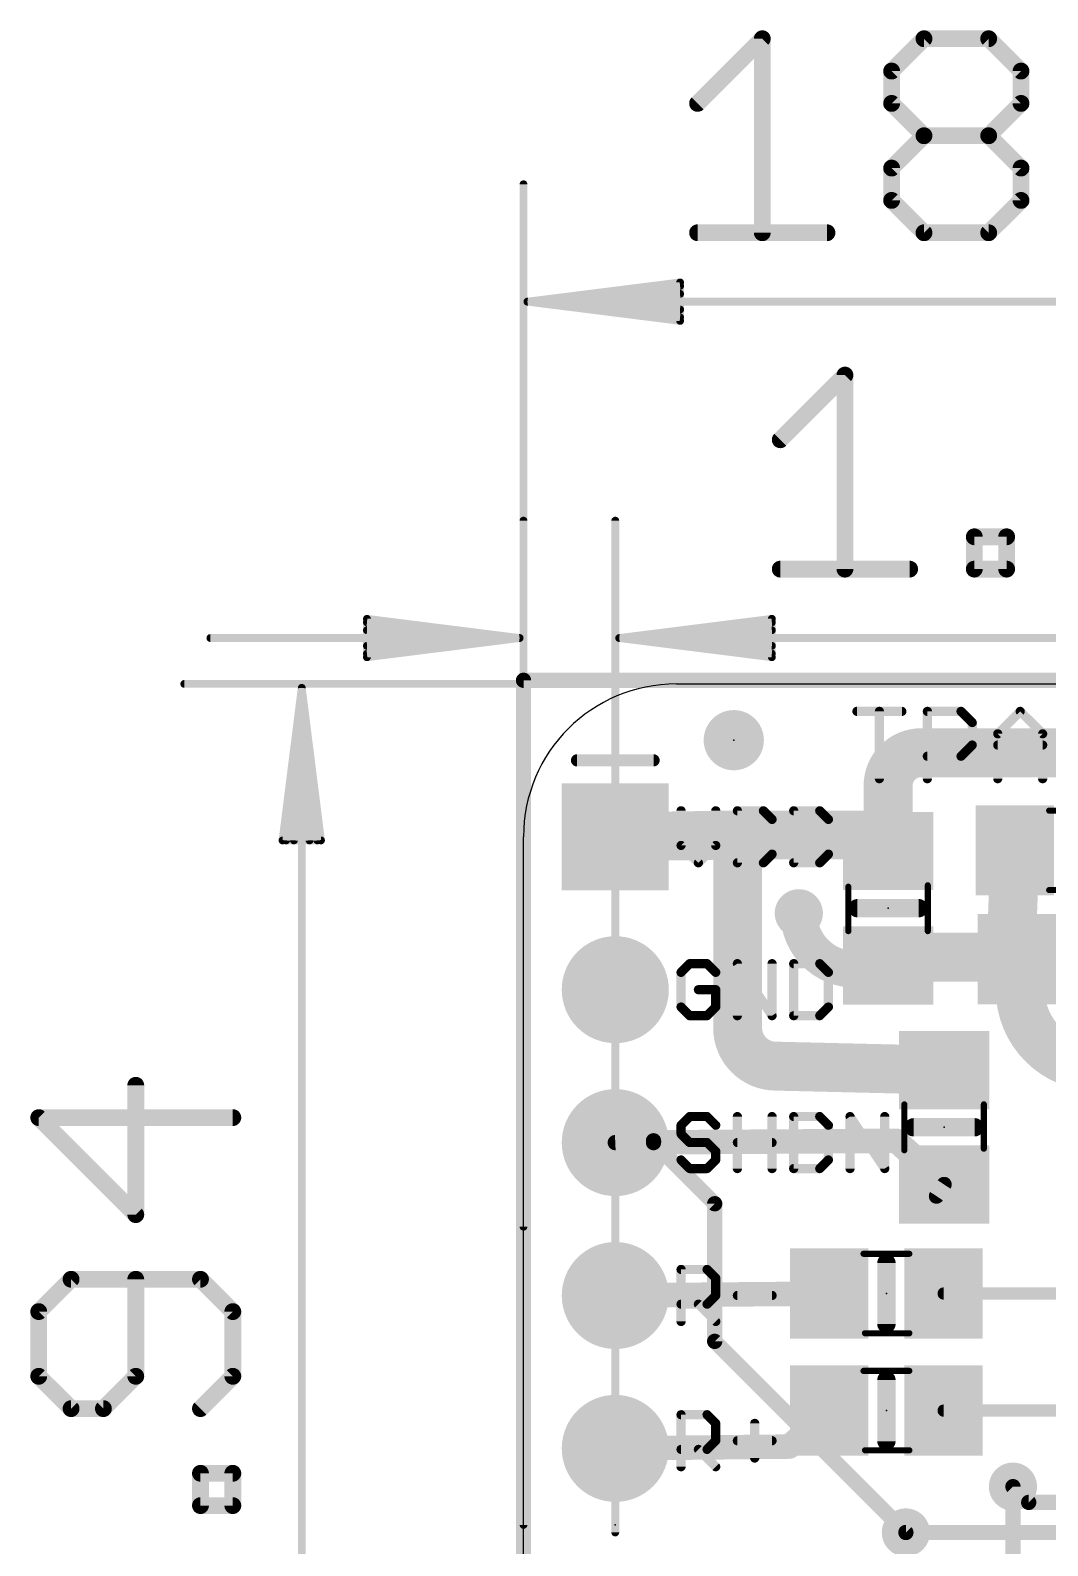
# Model space of a CAD drawing. Extents: x -8.2 to 37.1, y -7.3 to 38.8.
# Drawn here: x -8.19 to 8.71, y 13.62 to 38.8 of the extents above; entities that cross this region are included whole.
import ezdxf

# ---------------------------------------------------------------- set-up
doc = ezdxf.new("R2010")
doc.units = 0
for name, color, linetype in [('1', 12, 'CONTINUOUS'), ('16', 132, 'CONTINUOUS'), ('17', 110, 'CONTINUOUS'), ('18', 110, 'CONTINUOUS'), ('20', 53, 'CONTINUOUS'), ('21', 40, 'CONTINUOUS'), ('23', 53, 'CONTINUOUS'), ('51', 253, 'CONTINUOUS')]:
    doc.layers.add(name, color=color, linetype=linetype)

# ---------------------------------------------------------------- blocks, each defined once
blk = doc.blocks.new('RECT')
blk.add_solid([(-0.5, -0.5), (0.5, -0.5), (-0.5, 0.5), (0.5, 0.5)])
blk = doc.blocks.new('PIE')
at = {"const_width": 0.5}
blk.add_lwpolyline([(0, -0.25, 1), (0, 0.25, 1), (0, -0.25)], format="xyb", dxfattribs=at)
blk = doc.blocks.new('SQUAREP')
blk.add_solid([(-0.5, -0.5), (0.5, -0.5), (-0.5, 0.5), (0.5, 0.5)])
blk = doc.blocks.new('ROUNDP')
at = {"const_width": 0.5}
blk.add_lwpolyline([(0, -0.25, 1), (0, 0.25, 1), (0, -0.25)], format="xyb", dxfattribs=at)
blk = doc.blocks.new('ROUNDV')
at = {"const_width": 0.5}
blk.add_lwpolyline([(0, -0.25, 1), (0, 0.25, 1), (0, -0.25)], format="xyb", dxfattribs=at)

msp = doc.modelspace()

# ---------------------------------------------------------------- linework, layer by layer
at = {"layer": '1'}
for points, const_width in [([(6.604, 26.797, 0.4142), (6.054, 26.247)], 0.8128), ([(6.604, 27.0002, 1), (6.604, 26.5938)], 0.4064), ([(6.604, 26.5938, 1), (6.604, 27.0002)], 0.4064), ([(6.2572, 26.247, 1), (5.8508, 26.247)], 0.4064), ([(5.8508, 26.247, 1), (6.2572, 26.247)], 0.4064), ([(1.521, 25.6032, 1), (1.527, 25.1968)], 0.4064), ([(3.7592, 25.43, 1), (3.3528, 25.43)], 0.4064), ([(3.556, 25.6332, 1), (3.556, 25.2268)], 0.4064), ([(3.559, 25.2268, 1), (3.553, 25.6332)], 0.4064), ([(6.054, 25.164, 0.4142), (5.854, 25.43)], 0.8128), ([(5.8825, 25.6312, 1), (5.8255, 25.2288)], 0.4064), ([(5.854, 25.2268, 1), (5.854, 25.6332)], 0.4064), ([(8.3641, 25.1674, 1), (7.9579, 25.1826)], 0.4064), ([(5.8528, 25.1925, 1), (6.2552, 25.1355)], 0.4064), ([(5.8508, 25.164, 1), (6.2572, 25.164)], 0.4064), ([(4.572, 24.13, 0.4142), (5.504, 23.198)], 0.6096), ([(4.7244, 24.13, 1), (4.4196, 24.13)], 0.3048), ([(6.257, 23.401, 0.4142), (6.054, 23.264)], 0.8128), ([(6.257, 23.6042, 1), (6.257, 23.1978)], 0.4064), ([(6.2183, 23.2015, 1), (6.2957, 23.6005)], 0.4064), ([(8.095, 23.401, 0.4142), (8.194, 23.368)], 0.8128), ([(8.2767, 23.4919, 1), (7.9133, 23.3101)], 0.4064), ([(8.255, 23.241, 0.4142), (8.194, 23.368)], 0.8128), ([(8.2613, 23.5597, 1), (8.1267, 23.1763)], 0.4064), ([(8.095, 23.1978, 1), (8.095, 23.6042)], 0.4064), ([(8.2849, 23.1863, 1), (8.1031, 23.5497)], 0.4064), ([(5.4858, 23.3493, 1), (5.5222, 23.0467)], 0.3048), ([(5.504, 23.0456, 1), (5.504, 23.3504)], 0.3048), ([(5.8545, 23.3027, 1), (6.2535, 23.2253)], 0.4064), ([(6.0722, 23.1127, 1), (6.0358, 23.4153)], 0.3048), ([(7.8919, 23.4086, 1), (8.2981, 23.3934)], 0.4064), ([(8.4582, 23.241, 1), (8.0518, 23.241)], 0.4064), ([(8.0633, 23.3083, 1), (8.4467, 23.1737)], 0.4064), ([(8.255, 22.987, 0.4142), (9.401, 21.587)], 0.8128), ([(8.0518, 22.987, 1), (8.4582, 22.987)], 0.4064), ([(8.4572, 22.9668, 1), (8.0528, 23.0072)], 0.4064), ([(3.556, 22.225, 0.4142), (4.191, 21.59)], 0.8128), ([(3.7592, 22.225, 1), (3.3528, 22.225)], 0.4064), ([(3.3528, 22.225, 1), (3.7592, 22.225)], 0.4064), ([(4.1958, 21.7931, 1), (4.1862, 21.3869)], 0.4064), ([(4.191, 21.3868, 1), (4.191, 21.7932)], 0.4064), ([(6.9802, 21.3209, 1), (6.9898, 21.7271)], 0.4064), ([(1.5233, 20.4216, 1), (1.5247, 20.2184)], 0.2032), ([(6.2617, 20.4249, 1), (6.1243, 20.2751)], 0.2032), ([(6.1937, 20.2484, 1), (6.1923, 20.4516)], 0.2032), ([(6.9163, 19.5491, 1), (7.0537, 19.6989)], 0.2032), ([(7.038, 19.5891, 1), (6.932, 19.6589)], 0.127), ([(6.805, 19.4659, 1), (6.911, 19.3961)], 0.127), ([(1.5231, 17.8816, 1), (1.5249, 17.6784)], 0.2032), ([(4.8824, 17.9116, 1), (4.8856, 17.7084)], 0.2032), ([(4.8849, 17.7084, 1), (4.8831, 17.9116)], 0.2032), ([(5.0786, 17.7114, 1), (5.0754, 17.9146)], 0.2032), ([(6.977, 17.8638, 1), (6.977, 17.7622)], 0.1016), ([(5.145, 15.7925, 1), (5.009, 15.9435)], 0.2032), ([(6.977, 15.9188, 1), (6.977, 15.8172)], 0.1016), ([(1.5229, 15.3416, 1), (1.5251, 15.1384)], 0.2032), ([(4.345, 15.3455, 1), (4.481, 15.1945)], 0.2032), ([(4.4141, 15.1684, 1), (4.4119, 15.3716)], 0.2032), ([(8.1729, 14.6499, 1), (8.0831, 14.5601)], 0.127), ([(8.39, 14.4065, 1), (8.39, 14.2795)], 0.127), ([(8.3451, 14.2981, 1), (8.4349, 14.3879)], 0.127), ([(6.35, 13.9065, 1), (6.35, 13.7795)], 0.127)]:
    msp.add_lwpolyline(points, format="xyb", dxfattribs=dict(at, const_width=const_width))
for points, const_width in [([(6.604, 26.797), (11.938, 26.797)], 0.8128), ([(6.054, 25.164), (6.054, 26.247)], 0.8128), ([(1.524, 25.4), (3.556, 25.43)], 0.8128), ([(3.556, 25.43), (3.556, 22.225)], 0.8128), ([(3.556, 25.43), (5.854, 25.43)], 0.8128), ([(8.161, 25.175), (8.095, 23.401)], 0.8128), ([(8.095, 23.401), (6.257, 23.401)], 0.8128), ([(6.054, 23.264), (5.504, 23.198)], 0.6096), ([(8.255, 22.987), (8.255, 23.241)], 0.8128), ([(4.191, 21.59), (6.985, 21.524)], 0.8128), ([(1.524, 20.32), (6.193, 20.35)], 0.4064), ([(6.193, 20.35), (6.985, 19.624)], 0.4064), ([(6.858, 19.431), (6.985, 19.624)], 0.254), ([(1.524, 17.78), (4.884, 17.81)], 0.4064), ([(4.884, 17.81), (5.077, 17.813)], 0.4064), ([(6.977, 17.813), (9.238, 17.813)], 0.2032), ([(4.413, 15.27), (5.077, 15.868)], 0.4064), ([(6.977, 15.868), (10.243, 15.868)], 0.2032), ([(1.524, 15.24), (4.413, 15.27)], 0.4064), ([(8.39, 14.343), (8.128, 14.605)], 0.254), ([(9.338, 14.343), (8.39, 14.343)], 0.254), ([(6.35, 13.843), (9.338, 13.843)], 0.254)]:
    msp.add_lwpolyline(points, dxfattribs=dict(at, const_width=const_width))
at = {"layer": '16', "const_width": 0.254}
for points in [[(0, 28), (22, 28)], [(0, 0), (0, 28)], [(2.159, 20.35), (1.524, 20.32)], [(2.159, 20.32), (2.159, 20.35)], [(3.175, 19.304), (2.159, 20.32)], [(3.175, 17.018), (3.175, 19.304)], [(6.35, 13.843), (3.175, 17.018)], [(8.128, 14.605), (8.128, 13.335)]]:
    msp.add_lwpolyline(points, dxfattribs=at)
at = {"layer": '16', "const_width": 0.127}
for points in [[(0, 28.0635, 1), (0, 27.9365)], [(0.0635, 28, 1), (-0.0635, 28)], [(1.521, 20.3834, 1), (1.527, 20.2566)], [(2.2225, 20.35, 1), (2.0955, 20.35)], [(2.2039, 20.3649, 1), (2.1141, 20.2751)], [(2.162, 20.2866, 1), (2.156, 20.4134)], [(2.0955, 20.32, 1), (2.2225, 20.32)], [(3.2385, 19.304, 1), (3.1115, 19.304)], [(3.1301, 19.2591, 1), (3.2199, 19.3489)], [(3.2199, 17.0629, 1), (3.1301, 16.9731)], [(3.1115, 17.018, 1), (3.2385, 17.018)], [(8.1915, 14.605, 1), (8.0645, 14.605)], [(6.3051, 13.7981, 1), (6.3949, 13.8879)]]:
    msp.add_lwpolyline(points, format="xyb", dxfattribs=at)
at = {"layer": '20'}
for p, q in [((2.54, 27.94), (19.05, 27.94)), ((0, 2.54), (0, 25.4))]:
    msp.add_line(p, q, dxfattribs=at)
msp.add_arc((2.54, 25.4), 2.54, 90, 180, dxfattribs=at)
at = {"layer": '21'}
for points, const_width in [([(5.5372, 27.4838), (6.2829, 27.4838)], 0.1524), ([(5.9101, 26.3652), (5.9101, 27.4838)], 0.1524), ([(6.7066, 26.3652), (6.7066, 27.4838)], 0.1524), ([(6.7066, 27.4838), (7.2659, 27.4838)], 0.1524), ([(7.2659, 27.4838), (7.4523, 27.2973)], 0.1524), ([(7.876, 27.1109), (8.2488, 27.4838)], 0.1524), ([(8.2488, 27.4838), (8.6217, 27.1109)], 0.1524), ([(7.4523, 27.2973), (7.4523, 26.9245)], 0.1524), ([(7.4523, 26.9245), (7.2659, 26.7381)], 0.1524), ([(7.876, 26.3652), (7.876, 27.1109)], 0.1524), ([(7.876, 26.9245), (8.6217, 26.9245)], 0.1524), ([(8.6217, 27.1109), (8.6217, 26.3652)], 0.1524), ([(7.2659, 26.7381), (6.7066, 26.7381)], 0.1524), ([(2.6162, 25.8325), (2.6162, 25.2563)], 0.1524), ([(3.1924, 25.2563), (3.1924, 25.8325)], 0.1524), ([(3.5517, 25.8325), (3.5517, 24.9682)], 0.1524), ([(3.9839, 25.8325), (3.5517, 25.8325)], 0.1524), ([(4.1279, 25.6885), (3.9839, 25.8325)], 0.1524), ([(4.1279, 25.1123), (4.1279, 25.6885)], 0.1524), ([(4.4872, 25.8325), (4.4872, 24.9682)], 0.1524), ([(4.9194, 25.8325), (4.4872, 25.8325)], 0.1524), ([(5.0635, 25.6885), (4.9194, 25.8325)], 0.1524), ([(5.0635, 25.1123), (5.0635, 25.6885)], 0.1524), ([(2.6162, 25.2563), (2.9043, 24.9682)], 0.1524), ([(2.9043, 24.9682), (3.1924, 25.2563)], 0.1524), ([(3.9839, 24.9682), (4.1279, 25.1123)], 0.1524), ([(4.9194, 24.9682), (5.0635, 25.1123)], 0.1524), ([(3.5517, 24.9682), (3.9839, 24.9682)], 0.1524), ([(4.4872, 24.9682), (4.9194, 24.9682)], 0.1524), ([(6.562, 24.214), (5.546, 24.214)], 0.3048), ([(2.7603, 23.2925), (2.6162, 23.1485)], 0.1524), ([(2.6162, 23.1485), (2.6162, 22.5723)], 0.1524), ([(3.0484, 23.2925), (2.7603, 23.2925)], 0.1524), ([(3.1924, 23.1485), (3.0484, 23.2925)], 0.1524), ([(3.5517, 22.4282), (3.5517, 23.2925)], 0.1524), ([(3.5517, 23.2925), (4.1279, 22.4282)], 0.1524), ([(4.1279, 22.4282), (4.1279, 23.2925)], 0.1524), ([(4.4872, 23.2925), (4.4872, 22.4282)], 0.1524), ([(4.9194, 23.2925), (4.4872, 23.2925)], 0.1524), ([(5.0635, 23.1485), (4.9194, 23.2925)], 0.1524), ([(5.0635, 22.5723), (5.0635, 23.1485)], 0.1524), ([(3.1924, 22.8604), (2.9043, 22.8604)], 0.1524), ([(3.1924, 22.5723), (3.1924, 22.8604)], 0.1524), ([(2.6162, 22.5723), (2.7603, 22.4282)], 0.1524), ([(2.7603, 22.4282), (3.0484, 22.4282)], 0.1524), ([(3.0484, 22.4282), (3.1924, 22.5723)], 0.1524), ([(4.4872, 22.4282), (4.9194, 22.4282)], 0.1524), ([(4.9194, 22.4282), (5.0635, 22.5723)], 0.1524), ([(2.7603, 20.7525), (2.6162, 20.6085)], 0.1524), ([(2.6162, 20.6085), (2.6162, 20.4644)], 0.1524), ([(3.0484, 20.7525), (2.7603, 20.7525)], 0.1524), ([(3.1924, 20.6085), (3.0484, 20.7525)], 0.1524), ([(3.5517, 19.8882), (3.5517, 20.7525)], 0.1524), ([(4.1279, 20.7525), (4.1279, 19.8882)], 0.1524), ([(4.4872, 20.7525), (4.4872, 19.8882)], 0.1524), ([(4.9194, 20.7525), (4.4872, 20.7525)], 0.1524), ([(5.0635, 20.6085), (4.9194, 20.7525)], 0.1524), ([(5.0635, 20.0323), (5.0635, 20.6085)], 0.1524), ([(5.4228, 19.8882), (5.4228, 20.7525)], 0.1524), ([(5.4228, 20.7525), (5.999, 19.8882)], 0.1524), ([(5.999, 19.8882), (5.999, 20.7525)], 0.1524), ([(6.477, 20.574), (7.493, 20.574)], 0.3048), ([(2.6162, 20.4644), (2.7603, 20.3204)], 0.1524), ([(2.7603, 20.3204), (3.0484, 20.3204)], 0.1524), ([(3.0484, 20.3204), (3.1924, 20.1763)], 0.1524), ([(3.5517, 20.3204), (4.1279, 20.3204)], 0.1524), ([(3.1924, 20.1763), (3.1924, 20.0323)], 0.1524), ([(2.7603, 19.8882), (2.6162, 20.0323)], 0.1524), ([(3.0484, 19.8882), (2.7603, 19.8882)], 0.1524), ([(3.1924, 20.0323), (3.0484, 19.8882)], 0.1524), ([(4.4872, 19.8882), (4.9194, 19.8882)], 0.1524), ([(4.9194, 19.8882), (5.0635, 20.0323)], 0.1524), ([(6.027, 18.321), (6.027, 17.305)], 0.3048), ([(2.6162, 17.3482), (2.6162, 18.2125)], 0.1524), ([(2.6162, 18.2125), (3.0484, 18.2125)], 0.1524), ([(3.0484, 18.2125), (3.1924, 18.0685)], 0.1524), ([(3.1924, 18.0685), (3.1924, 17.7804)], 0.1524), ([(3.0484, 17.6363), (2.6162, 17.6363)], 0.1524), ([(2.9043, 17.6363), (3.1924, 17.3482)], 0.1524), ([(3.1924, 17.7804), (3.0484, 17.6363)], 0.1524), ([(3.5517, 17.7804), (4.1279, 17.7804)], 0.1524), ([(6.027, 16.376), (6.027, 15.36)], 0.3048), ([(2.6162, 14.9352), (2.6162, 15.7995)], 0.1524), ([(2.6162, 15.7995), (3.0484, 15.7995)], 0.1524), ([(3.0484, 15.7995), (3.1924, 15.6555)], 0.1524), ([(3.1924, 15.6555), (3.1924, 15.3674)], 0.1524), ([(3.8398, 15.6555), (3.8398, 15.0793)], 0.1524), ([(3.1924, 15.3674), (3.0484, 15.2233)], 0.1524), ([(3.5517, 15.3674), (4.1279, 15.3674)], 0.1524), ([(3.0484, 15.2233), (2.6162, 15.2233)], 0.1524), ([(2.9043, 15.2233), (3.1924, 14.9352)], 0.1524)]:
    msp.add_lwpolyline(points, dxfattribs=dict(at, const_width=const_width))
for points, const_width in [([(5.5372, 27.5219, 1), (5.5372, 27.4457)], 0.0762), ([(5.9482, 27.4838, 1), (5.872, 27.4838)], 0.0762), ([(6.2829, 27.4457, 1), (6.2829, 27.5219)], 0.0762), ([(6.7447, 27.4838, 1), (6.6685, 27.4838)], 0.0762), ([(6.7066, 27.5219, 1), (6.7066, 27.4457)], 0.0762), ([(7.2928, 27.5107, 1), (7.2389, 27.4568)], 0.0762), ([(7.2659, 27.4457, 1), (7.2659, 27.5219)], 0.0762), ([(8.2758, 27.5107, 1), (8.2219, 27.4568)], 0.0762), ([(8.2758, 27.4568, 1), (8.2219, 27.5107)], 0.0762), ([(7.4904, 27.2973, 1), (7.4142, 27.2973)], 0.0762), ([(7.4254, 27.2704, 1), (7.4792, 27.3243)], 0.0762), ([(7.4142, 26.9245, 1), (7.4904, 26.9245)], 0.0762), ([(7.4792, 26.8975, 1), (7.4254, 26.9514)], 0.0762), ([(7.9141, 27.1109, 1), (7.8379, 27.1109)], 0.0762), ([(7.876, 26.9626, 1), (7.876, 26.8864)], 0.0762), ([(7.8491, 27.1378, 1), (7.9029, 27.084)], 0.0762), ([(8.6598, 27.1109, 1), (8.5836, 27.1109)], 0.0762), ([(8.5948, 27.084, 1), (8.6486, 27.1378)], 0.0762), ([(8.6217, 26.8864, 1), (8.6217, 26.9626)], 0.0762), ([(6.7066, 26.7762, 1), (6.7066, 26.7)], 0.0762), ([(7.2389, 26.765, 1), (7.2928, 26.7111)], 0.0762), ([(7.2659, 26.7, 1), (7.2659, 26.7762)], 0.0762), ([(5.872, 26.3652, 1), (5.9482, 26.3652)], 0.0762), ([(6.6685, 26.3652, 1), (6.7447, 26.3652)], 0.0762), ([(7.8379, 26.3652, 1), (7.9141, 26.3652)], 0.0762), ([(8.5836, 26.3652, 1), (8.6598, 26.3652)], 0.0762), ([(2.6543, 25.8325, 1), (2.5781, 25.8325)], 0.0762), ([(3.2305, 25.8325, 1), (3.1543, 25.8325)], 0.0762), ([(3.5898, 25.8325, 1), (3.5136, 25.8325)], 0.0762), ([(3.5517, 25.8706, 1), (3.5517, 25.7944)], 0.0762), ([(4.0108, 25.8595, 1), (3.9569, 25.8056)], 0.0762), ([(3.9839, 25.7944, 1), (3.9839, 25.8706)], 0.0762), ([(4.166, 25.6885, 1), (4.0898, 25.6885)], 0.0762), ([(4.101, 25.6615, 1), (4.1549, 25.7154)], 0.0762), ([(4.5253, 25.8325, 1), (4.4491, 25.8325)], 0.0762), ([(4.4872, 25.8706, 1), (4.4872, 25.7944)], 0.0762), ([(4.9463, 25.8595, 1), (4.8925, 25.8056)], 0.0762), ([(4.9194, 25.7944, 1), (4.9194, 25.8706)], 0.0762), ([(5.1016, 25.6885, 1), (5.0254, 25.6885)], 0.0762), ([(5.0365, 25.6615, 1), (5.0904, 25.7154)], 0.0762), ([(2.6431, 25.2833, 1), (2.5893, 25.2294)], 0.0762), ([(2.5781, 25.2563, 1), (2.6543, 25.2563)], 0.0762), ([(3.1543, 25.2563, 1), (3.2305, 25.2563)], 0.0762), ([(3.2194, 25.2294, 1), (3.1655, 25.2833)], 0.0762), ([(4.1549, 25.0853, 1), (4.101, 25.1392)], 0.0762), ([(5.0904, 25.0853, 1), (5.0365, 25.1392)], 0.0762), ([(2.8774, 24.9951, 1), (2.9313, 24.9413)], 0.0762), ([(2.8774, 24.9413, 1), (2.9313, 24.9951)], 0.0762), ([(3.5517, 25.0063, 1), (3.5517, 24.9301)], 0.0762), ([(3.5136, 24.9682, 1), (3.5898, 24.9682)], 0.0762), ([(3.9569, 24.9951, 1), (4.0108, 24.9413)], 0.0762), ([(3.9839, 24.9301, 1), (3.9839, 25.0063)], 0.0762), ([(4.0898, 25.1123, 1), (4.166, 25.1123)], 0.0762), ([(4.4872, 25.0063, 1), (4.4872, 24.9301)], 0.0762), ([(4.4491, 24.9682, 1), (4.5253, 24.9682)], 0.0762), ([(4.8925, 24.9951, 1), (4.9463, 24.9413)], 0.0762), ([(4.9194, 24.9301, 1), (4.9194, 25.0063)], 0.0762), ([(5.0254, 25.1123, 1), (5.1016, 25.1123)], 0.0762), ([(5.546, 24.2902, 1), (5.546, 24.1378)], 0.1524), ([(6.562, 24.1378, 1), (6.562, 24.2902)], 0.1524), ([(2.6543, 23.1485, 1), (2.5781, 23.1485)], 0.0762), ([(2.5893, 23.1754, 1), (2.6431, 23.1215)], 0.0762), ([(2.7603, 23.3306, 1), (2.7603, 23.2544)], 0.0762), ([(2.7872, 23.2656, 1), (2.7333, 23.3195)], 0.0762), ([(3.0753, 23.3195, 1), (3.0214, 23.2656)], 0.0762), ([(3.0484, 23.2544, 1), (3.0484, 23.3306)], 0.0762), ([(3.1655, 23.1215, 1), (3.2194, 23.1754)], 0.0762), ([(3.5834, 23.3137, 1), (3.52, 23.2714)], 0.0762), ([(3.5898, 23.2925, 1), (3.5136, 23.2925)], 0.0762), ([(4.166, 23.2925, 1), (4.0898, 23.2925)], 0.0762), ([(4.5253, 23.2925, 1), (4.4491, 23.2925)], 0.0762), ([(4.4872, 23.3306, 1), (4.4872, 23.2544)], 0.0762), ([(4.9463, 23.3195, 1), (4.8925, 23.2656)], 0.0762), ([(4.9194, 23.2544, 1), (4.9194, 23.3306)], 0.0762), ([(5.1016, 23.1485, 1), (5.0254, 23.1485)], 0.0762), ([(5.0365, 23.1215, 1), (5.0904, 23.1754)], 0.0762), ([(2.9043, 22.8985, 1), (2.9043, 22.8223)], 0.0762), ([(3.2305, 22.8604, 1), (3.1543, 22.8604)], 0.0762), ([(3.1924, 22.8223, 1), (3.1924, 22.8985)], 0.0762), ([(2.6431, 22.5992, 1), (2.5893, 22.5453)], 0.0762), ([(2.5781, 22.5723, 1), (2.6543, 22.5723)], 0.0762), ([(2.7603, 22.4663, 1), (2.7603, 22.3901)], 0.0762), ([(2.7333, 22.4013, 1), (2.7872, 22.4551)], 0.0762), ([(3.0214, 22.4551, 1), (3.0753, 22.4013)], 0.0762), ([(3.0484, 22.3901, 1), (3.0484, 22.4663)], 0.0762), ([(3.1543, 22.5723, 1), (3.2305, 22.5723)], 0.0762), ([(3.2194, 22.5453, 1), (3.1655, 22.5992)], 0.0762), ([(3.5136, 22.4282, 1), (3.5898, 22.4282)], 0.0762), ([(4.0898, 22.4282, 1), (4.166, 22.4282)], 0.0762), ([(4.0962, 22.4071, 1), (4.1596, 22.4493)], 0.0762), ([(4.4872, 22.4663, 1), (4.4872, 22.3901)], 0.0762), ([(4.4491, 22.4282, 1), (4.5253, 22.4282)], 0.0762), ([(4.8925, 22.4551, 1), (4.9463, 22.4013)], 0.0762), ([(4.9194, 22.3901, 1), (4.9194, 22.4663)], 0.0762), ([(5.0254, 22.5723, 1), (5.1016, 22.5723)], 0.0762), ([(5.0904, 22.5453, 1), (5.0365, 22.5992)], 0.0762), ([(2.6543, 20.6085, 1), (2.5781, 20.6085)], 0.0762), ([(2.5893, 20.6354, 1), (2.6431, 20.5815)], 0.0762), ([(2.7603, 20.7906, 1), (2.7603, 20.7144)], 0.0762), ([(2.7872, 20.7256, 1), (2.7333, 20.7795)], 0.0762), ([(3.0753, 20.7795, 1), (3.0214, 20.7256)], 0.0762), ([(3.0484, 20.7144, 1), (3.0484, 20.7906)], 0.0762), ([(3.1655, 20.5815, 1), (3.2194, 20.6354)], 0.0762), ([(3.5898, 20.7525, 1), (3.5136, 20.7525)], 0.0762), ([(4.166, 20.7525, 1), (4.0898, 20.7525)], 0.0762), ([(4.5253, 20.7525, 1), (4.4491, 20.7525)], 0.0762), ([(4.4872, 20.7906, 1), (4.4872, 20.7144)], 0.0762), ([(4.9463, 20.7795, 1), (4.8925, 20.7256)], 0.0762), ([(4.9194, 20.7144, 1), (4.9194, 20.7906)], 0.0762), ([(5.1016, 20.6085, 1), (5.0254, 20.6085)], 0.0762), ([(5.0365, 20.5815, 1), (5.0904, 20.6354)], 0.0762), ([(5.4545, 20.7737, 1), (5.3911, 20.7314)], 0.0762), ([(5.4609, 20.7525, 1), (5.3847, 20.7525)], 0.0762), ([(6.0371, 20.7525, 1), (5.9609, 20.7525)], 0.0762), ([(6.477, 20.6502, 1), (6.477, 20.4978)], 0.1524), ([(7.493, 20.4978, 1), (7.493, 20.6502)], 0.1524), ([(2.6431, 20.4914, 1), (2.5893, 20.4375)], 0.0762), ([(2.5781, 20.4644, 1), (2.6543, 20.4644)], 0.0762), ([(2.7603, 20.3585, 1), (2.7603, 20.2823)], 0.0762), ([(3.0753, 20.3473, 1), (3.0214, 20.2934)], 0.0762), ([(3.0484, 20.2823, 1), (3.0484, 20.3585)], 0.0762), ([(3.5517, 20.3585, 1), (3.5517, 20.2823)], 0.0762), ([(4.1279, 20.2823, 1), (4.1279, 20.3585)], 0.0762), ([(2.7333, 20.2934, 1), (2.7872, 20.3473)], 0.0762), ([(3.2305, 20.1763, 1), (3.1543, 20.1763)], 0.0762), ([(3.1655, 20.1494, 1), (3.2194, 20.2033)], 0.0762), ([(2.6431, 20.0592, 1), (2.5893, 20.0053)], 0.0762), ([(2.7603, 19.9263, 1), (2.7603, 19.8501)], 0.0762), ([(2.7333, 19.8613, 1), (2.7872, 19.9151)], 0.0762), ([(3.0214, 19.9151, 1), (3.0753, 19.8613)], 0.0762), ([(3.0484, 19.8501, 1), (3.0484, 19.9263)], 0.0762), ([(3.1543, 20.0323, 1), (3.2305, 20.0323)], 0.0762), ([(3.2194, 20.0053, 1), (3.1655, 20.0592)], 0.0762), ([(3.5136, 19.8882, 1), (3.5898, 19.8882)], 0.0762), ([(4.0898, 19.8882, 1), (4.166, 19.8882)], 0.0762), ([(4.4872, 19.9263, 1), (4.4872, 19.8501)], 0.0762), ([(4.4491, 19.8882, 1), (4.5253, 19.8882)], 0.0762), ([(4.8925, 19.9151, 1), (4.9463, 19.8613)], 0.0762), ([(4.9194, 19.8501, 1), (4.9194, 19.9263)], 0.0762), ([(5.0254, 20.0323, 1), (5.1016, 20.0323)], 0.0762), ([(5.0904, 20.0053, 1), (5.0365, 20.0592)], 0.0762), ([(5.3847, 19.8882, 1), (5.4609, 19.8882)], 0.0762), ([(5.9609, 19.8882, 1), (6.0371, 19.8882)], 0.0762), ([(5.9673, 19.8671, 1), (6.0307, 19.9093)], 0.0762), ([(6.1032, 18.321, 1), (5.9508, 18.321)], 0.1524), ([(2.6543, 18.2125, 1), (2.5781, 18.2125)], 0.0762), ([(2.6162, 18.2506, 1), (2.6162, 18.1744)], 0.0762), ([(3.0753, 18.2395, 1), (3.0214, 18.1856)], 0.0762), ([(3.0484, 18.1744, 1), (3.0484, 18.2506)], 0.0762), ([(3.2305, 18.0685, 1), (3.1543, 18.0685)], 0.0762), ([(3.1655, 18.0415, 1), (3.2194, 18.0954)], 0.0762), ([(2.6162, 17.6744, 1), (2.6162, 17.5982)], 0.0762), ([(2.9313, 17.6633, 1), (2.8774, 17.6094)], 0.0762), ([(3.0214, 17.6633, 1), (3.0753, 17.6094)], 0.0762), ([(3.0484, 17.5982, 1), (3.0484, 17.6744)], 0.0762), ([(3.1543, 17.7804, 1), (3.2305, 17.7804)], 0.0762), ([(3.2194, 17.7534, 1), (3.1655, 17.8073)], 0.0762), ([(3.5517, 17.8185, 1), (3.5517, 17.7423)], 0.0762), ([(4.1279, 17.7423, 1), (4.1279, 17.8185)], 0.0762), ([(2.5781, 17.3482, 1), (2.6543, 17.3482)], 0.0762), ([(3.1655, 17.3213, 1), (3.2194, 17.3751)], 0.0762), ([(5.9508, 17.305, 1), (6.1032, 17.305)], 0.1524), ([(6.1032, 16.376, 1), (5.9508, 16.376)], 0.1524), ([(2.6543, 15.7995, 1), (2.5781, 15.7995)], 0.0762), ([(2.6162, 15.8376, 1), (2.6162, 15.7614)], 0.0762), ([(3.0753, 15.8265, 1), (3.0214, 15.7726)], 0.0762), ([(3.0484, 15.7614, 1), (3.0484, 15.8376)], 0.0762), ([(3.2305, 15.6555, 1), (3.1543, 15.6555)], 0.0762), ([(3.1655, 15.6285, 1), (3.2194, 15.6824)], 0.0762), ([(3.8779, 15.6555, 1), (3.8017, 15.6555)], 0.0762), ([(3.1543, 15.3674, 1), (3.2305, 15.3674)], 0.0762), ([(3.2194, 15.3404, 1), (3.1655, 15.3943)], 0.0762), ([(3.5517, 15.4055, 1), (3.5517, 15.3293)], 0.0762), ([(4.1279, 15.3293, 1), (4.1279, 15.4055)], 0.0762), ([(5.9508, 15.36, 1), (6.1032, 15.36)], 0.1524), ([(2.6162, 15.2614, 1), (2.6162, 15.1852)], 0.0762), ([(2.9313, 15.2503, 1), (2.8774, 15.1964)], 0.0762), ([(3.0214, 15.2503, 1), (3.0753, 15.1964)], 0.0762), ([(3.0484, 15.1852, 1), (3.0484, 15.2614)], 0.0762), ([(3.8017, 15.0793, 1), (3.8779, 15.0793)], 0.0762), ([(2.5781, 14.9352, 1), (2.6543, 14.9352)], 0.0762), ([(3.1655, 14.9083, 1), (3.2194, 14.9621)], 0.0762)]:
    msp.add_lwpolyline(points, format="xyb", dxfattribs=dict(at, const_width=const_width))
at = {"layer": '23'}
for p in [(3.492, 27.005), (6.054, 24.214), (6.985, 20.574), (6.027, 17.813), (6.027, 15.868), (1.524, 13.97)]:
    msp.add_point(p, dxfattribs=at)
at = {"layer": '51'}
for points, const_width in [([(2.8907, 37.5836), (3.9652, 38.6581)], 0.2794), ([(3.9652, 38.6581), (3.9652, 35.4347)], 0.2794), ([(6.1135, 38.1208), (6.6507, 38.6581)], 0.2794), ([(6.6507, 38.6581), (7.7252, 38.6581)], 0.2794), ([(7.7252, 38.6581), (8.2624, 38.1208)], 0.2794), ([(6.1135, 37.5836), (6.1135, 38.1208)], 0.2794), ([(8.2624, 38.1208), (8.2624, 37.5836)], 0.2794), ([(6.6507, 37.0464), (6.1135, 37.5836)], 0.2794), ([(8.2624, 37.5836), (7.7252, 37.0464)], 0.2794), ([(6.1135, 36.5091), (6.6507, 37.0464)], 0.2794), ([(6.6507, 37.0464), (7.7252, 37.0464)], 0.2794), ([(7.7252, 37.0464), (8.2624, 36.5091)], 0.2794), ([(6.1135, 35.9719), (6.1135, 36.5091)], 0.2794), ([(8.2624, 36.5091), (8.2624, 35.9719)], 0.2794), ([(0, 18.923), (0, 36.24)], 0.13), ([(6.6507, 35.4347), (6.1135, 35.9719)], 0.2794), ([(8.2624, 35.9719), (7.7252, 35.4347)], 0.2794), ([(2.8907, 35.4347), (5.0396, 35.4347)], 0.2794), ([(7.7252, 35.4347), (6.6507, 35.4347)], 0.2794), ([(0.065, 34.29), (2.6, 34.6092)], 0.13), ([(0.065, 34.29), (2.6, 34.55)], 0.13), ([(2.6, 34.6092), (2.6, 33.9708)], 0.13), ([(0.065, 34.29), (2.6, 34.42)], 0.13), ([(0.065, 34.29), (17.969, 34.29)], 0.13), ([(2.6, 33.9708), (0.065, 34.29)], 0.13), ([(2.6, 34.16), (0.065, 34.29)], 0.13), ([(2.6, 34.03), (0.065, 34.29)], 0.13), ([(4.2637, 31.9956), (5.3382, 33.0701)], 0.2794), ([(5.3382, 33.0701), (5.3382, 29.8467)], 0.2794), ([(0, 13.97), (0, 30.652)], 0.13), ([(1.524, 13.843), (1.524, 30.652)], 0.13), ([(7.4865, 29.8467), (7.4865, 30.3839)], 0.2794), ([(7.4865, 30.3839), (8.0237, 30.3839)], 0.2794), ([(8.0237, 30.3839), (8.0237, 29.8467)], 0.2794), ([(4.2637, 29.8467), (6.4126, 29.8467)], 0.2794), ([(8.0237, 29.8467), (7.4865, 29.8467)], 0.2794), ([(-0.065, 28.702), (-2.6, 29.0212)], 0.13), ([(-2.6, 29.0212), (-2.6, 28.3828)], 0.13), ([(-0.065, 28.702), (-2.6, 28.962)], 0.13), ([(1.589, 28.702), (4.124, 29.0212)], 0.13), ([(1.589, 28.702), (4.124, 28.962)], 0.13), ([(4.124, 29.0212), (4.124, 28.3828)], 0.13), ([(-0.065, 28.702), (-5.2, 28.702)], 0.13), ([(-0.065, 28.702), (-2.6, 28.832)], 0.13), ([(-2.6, 28.3828), (-0.065, 28.702)], 0.13), ([(-2.6, 28.572), (-0.065, 28.702)], 0.13), ([(-2.6, 28.442), (-0.065, 28.702)], 0.13), ([(1.589, 28.702), (4.124, 28.832)], 0.13), ([(1.589, 28.702), (13.8711, 28.702)], 0.13), ([(4.124, 28.3828), (1.589, 28.702)], 0.13), ([(4.124, 28.572), (1.589, 28.702)], 0.13), ([(4.124, 28.442), (1.589, 28.702)], 0.13), ([(9.652, 27.94), (-5.633, 27.94)], 0.13), ([(-3.683, 27.875), (-4.0022, 25.34)], 0.13), ([(-3.683, 27.875), (-3.943, 25.34)], 0.13), ([(-3.683, 27.875), (-3.813, 25.34)], 0.13), ([(-3.683, 27.875), (-3.683, 0.065)], 0.13), ([(-3.3638, 25.34), (-3.683, 27.875)], 0.13), ([(-3.553, 25.34), (-3.683, 27.875)], 0.13), ([(-3.423, 25.34), (-3.683, 27.875)], 0.13), ([(2.159, 26.67), (0.889, 26.67)], 0.2032), ([(9.467, 25.835), (8.73, 25.835)], 0.1016), ([(-4.0022, 25.34), (-3.3638, 25.34)], 0.13), ([(5.394, 24.57), (5.394, 23.833)], 0.1016), ([(6.714, 24.595), (6.714, 23.833)], 0.1016), ([(9.492, 24.515), (8.73, 24.515)], 0.1016), ([(-6.4394, 19.1234), (-6.4394, 21.2723)], 0.2794), ([(6.325, 20.193), (6.325, 20.955)], 0.1016), ([(7.645, 20.218), (7.645, 20.955)], 0.1016), ([(-4.8277, 20.735), (-8.0511, 20.735)], 0.2794), ([(-8.0511, 20.735), (-6.4394, 19.1234)], 0.2794), ([(5.646, 18.473), (6.408, 18.473)], 0.1016), ([(-7.5138, 18.0495), (-8.0511, 17.5123)], 0.2794), ([(-5.3649, 18.0495), (-7.5138, 18.0495)], 0.2794), ([(-6.4394, 16.4378), (-6.4394, 18.0495)], 0.2794), ([(-4.8277, 17.5123), (-5.3649, 18.0495)], 0.2794), ([(-8.0511, 17.5123), (-8.0511, 16.4378)], 0.2794), ([(-4.8277, 16.4378), (-4.8277, 17.5123)], 0.2794), ([(5.671, 17.153), (6.408, 17.153)], 0.1016), ([(-8.0511, 16.4378), (-7.5138, 15.9006)], 0.2794), ([(-6.9766, 15.9006), (-6.4394, 16.4378)], 0.2794), ([(-5.3649, 15.9006), (-4.8277, 16.4378)], 0.2794), ([(5.646, 16.528), (6.408, 16.528)], 0.1016), ([(-7.5138, 15.9006), (-6.9766, 15.9006)], 0.2794), ([(5.671, 15.208), (6.408, 15.208)], 0.1016), ([(-5.3649, 14.2892), (-5.3649, 14.8265)], 0.2794), ([(-5.3649, 14.8265), (-4.8277, 14.8265)], 0.2794), ([(-4.8277, 14.8265), (-4.8277, 14.2892)], 0.2794), ([(-4.8277, 14.2892), (-5.3649, 14.2892)], 0.2794)]:
    msp.add_lwpolyline(points, dxfattribs=dict(at, const_width=const_width))
for points, const_width in [([(4.035, 38.6581, 1), (3.8953, 38.6581)], 0.1397), ([(4.0146, 38.6087, 1), (3.9158, 38.7074)], 0.1397), ([(6.6507, 38.7279, 1), (6.6507, 38.5882)], 0.1397), ([(6.7001, 38.6087, 1), (6.6013, 38.7074)], 0.1397), ([(7.7746, 38.7074, 1), (7.6758, 38.6087)], 0.1397), ([(7.7252, 38.5882, 1), (7.7252, 38.7279)], 0.1397), ([(6.1833, 38.1208, 1), (6.0436, 38.1208)], 0.1397), ([(6.0641, 38.1702, 1), (6.1629, 38.0714)], 0.1397), ([(8.3322, 38.1208, 1), (8.1925, 38.1208)], 0.1397), ([(8.213, 38.0714, 1), (8.3118, 38.1702)], 0.1397), ([(2.8413, 37.633, 1), (2.9401, 37.5342)], 0.1397), ([(6.0436, 37.5836, 1), (6.1833, 37.5836)], 0.1397), ([(6.1629, 37.633, 1), (6.0641, 37.5342)], 0.1397), ([(8.1925, 37.5836, 1), (8.3322, 37.5836)], 0.1397), ([(8.3118, 37.5342, 1), (8.213, 37.633)], 0.1397), ([(6.6507, 37.1162, 1), (6.6507, 36.9765)], 0.1397), ([(6.7001, 36.997, 1), (6.6013, 37.0958)], 0.1397), ([(6.6013, 36.997, 1), (6.7001, 37.0958)], 0.1397), ([(7.7746, 37.0958, 1), (7.6758, 36.997)], 0.1397), ([(7.6758, 37.0958, 1), (7.7746, 36.997)], 0.1397), ([(7.7252, 36.9765, 1), (7.7252, 37.1162)], 0.1397), ([(6.1833, 36.5091, 1), (6.0436, 36.5091)], 0.1397), ([(6.0641, 36.5585, 1), (6.1629, 36.4598)], 0.1397), ([(8.3322, 36.5091, 1), (8.1925, 36.5091)], 0.1397), ([(8.213, 36.4598, 1), (8.3118, 36.5585)], 0.1397), ([(0.0325, 36.24, 1), (-0.0325, 36.24)], 0.065), ([(6.0436, 35.9719, 1), (6.1833, 35.9719)], 0.1397), ([(6.1629, 36.0213, 1), (6.0641, 35.9225)], 0.1397), ([(8.1925, 35.9719, 1), (8.3322, 35.9719)], 0.1397), ([(8.3118, 35.9225, 1), (8.213, 36.0213)], 0.1397), ([(2.8907, 35.5046, 1), (2.8907, 35.3648)], 0.1397), ([(3.8953, 35.4347, 1), (4.035, 35.4347)], 0.1397), ([(5.0396, 35.3648, 1), (5.0396, 35.5046)], 0.1397), ([(6.6507, 35.5046, 1), (6.6507, 35.3648)], 0.1397), ([(6.6013, 35.3853, 1), (6.7001, 35.4841)], 0.1397), ([(7.6758, 35.4841, 1), (7.7746, 35.3853)], 0.1397), ([(7.7252, 35.3648, 1), (7.7252, 35.5046)], 0.1397), ([(2.6325, 34.6092, 1), (2.5675, 34.6092)], 0.065), ([(2.6041, 34.577, 1), (2.5959, 34.6415)], 0.065), ([(2.6033, 34.5177, 1), (2.5967, 34.5823)], 0.065), ([(0.065, 34.3225, 1), (0.065, 34.2575)], 0.065), ([(0.0691, 34.3222, 1), (0.0609, 34.2578)], 0.065), ([(0.0633, 34.3225, 1), (0.0667, 34.2575)], 0.065), ([(0.0667, 34.3225, 1), (0.0633, 34.2575)], 0.065), ([(0.0683, 34.3223, 1), (0.0617, 34.2577)], 0.065), ([(0.0617, 34.3223, 1), (0.0683, 34.2577)], 0.065), ([(0.0609, 34.3222, 1), (0.0691, 34.2578)], 0.065), ([(2.6017, 34.3875, 1), (2.5983, 34.4525)], 0.065), ([(2.5675, 33.9708, 1), (2.6325, 33.9708)], 0.065), ([(2.5959, 33.9385, 1), (2.6041, 34.003)], 0.065), ([(2.5967, 33.9977, 1), (2.6033, 34.0623)], 0.065), ([(2.5983, 34.1275, 1), (2.6017, 34.1925)], 0.065), ([(5.408, 33.0701, 1), (5.2683, 33.0701)], 0.1397), ([(5.3875, 33.0207, 1), (5.2888, 33.1194)], 0.1397), ([(4.2143, 32.045, 1), (4.3131, 31.9462)], 0.1397), ([(0.0325, 30.652, 1), (-0.0325, 30.652)], 0.065), ([(1.5565, 30.652, 1), (1.4915, 30.652)], 0.065), ([(7.5563, 30.3839, 1), (7.4166, 30.3839)], 0.1397), ([(7.4865, 30.4538, 1), (7.4865, 30.3141)], 0.1397), ([(8.0935, 30.3839, 1), (7.9538, 30.3839)], 0.1397), ([(8.0237, 30.3141, 1), (8.0237, 30.4538)], 0.1397), ([(4.2637, 29.9166, 1), (4.2637, 29.7769)], 0.1397), ([(6.4126, 29.7769, 1), (6.4126, 29.9166)], 0.1397), ([(7.4865, 29.9166, 1), (7.4865, 29.7769)], 0.1397), ([(8.0237, 29.7769, 1), (8.0237, 29.9166)], 0.1397), ([(5.2683, 29.8467, 1), (5.408, 29.8467)], 0.1397), ([(7.4166, 29.8467, 1), (7.5563, 29.8467)], 0.1397), ([(7.9538, 29.8467, 1), (8.0935, 29.8467)], 0.1397), ([(-2.5959, 29.0535, 1), (-2.6041, 28.989)], 0.065), ([(-2.5675, 29.0212, 1), (-2.6325, 29.0212)], 0.065), ([(-2.5967, 28.9943, 1), (-2.6033, 28.9297)], 0.065), ([(4.1565, 29.0212, 1), (4.0915, 29.0212)], 0.065), ([(4.1281, 28.989, 1), (4.1199, 29.0535)], 0.065), ([(4.1273, 28.9297, 1), (4.1207, 28.9943)], 0.065), ([(-5.2, 28.7345, 1), (-5.2, 28.6695)], 0.065), ([(-2.5983, 28.8645, 1), (-2.6017, 28.7995)], 0.065), ([(-0.0609, 28.6698, 1), (-0.0691, 28.7342)], 0.065), ([(-0.0691, 28.6698, 1), (-0.0609, 28.7342)], 0.065), ([(-0.0617, 28.6697, 1), (-0.0683, 28.7343)], 0.065), ([(-0.0683, 28.6697, 1), (-0.0617, 28.7343)], 0.065), ([(-0.0667, 28.6695, 1), (-0.0633, 28.7345)], 0.065), ([(-0.0633, 28.6695, 1), (-0.0667, 28.7345)], 0.065), ([(-0.065, 28.6695, 1), (-0.065, 28.7345)], 0.065), ([(1.589, 28.7345, 1), (1.589, 28.6695)], 0.065), ([(1.5931, 28.7342, 1), (1.5849, 28.6698)], 0.065), ([(1.5873, 28.7345, 1), (1.5907, 28.6695)], 0.065), ([(1.5907, 28.7345, 1), (1.5873, 28.6695)], 0.065), ([(1.5923, 28.7343, 1), (1.5857, 28.6697)], 0.065), ([(1.5857, 28.7343, 1), (1.5923, 28.6697)], 0.065), ([(1.5849, 28.7342, 1), (1.5931, 28.6698)], 0.065), ([(4.1257, 28.7995, 1), (4.1223, 28.8645)], 0.065), ([(-2.6017, 28.6045, 1), (-2.5983, 28.5395)], 0.065), ([(-2.6033, 28.4743, 1), (-2.5967, 28.4097)], 0.065), ([(-2.6041, 28.415, 1), (-2.5959, 28.3505)], 0.065), ([(4.1199, 28.3505, 1), (4.1281, 28.415)], 0.065), ([(4.1207, 28.4097, 1), (4.1273, 28.4743)], 0.065), ([(4.1223, 28.5395, 1), (4.1257, 28.6045)], 0.065), ([(-2.6325, 28.3828, 1), (-2.5675, 28.3828)], 0.065), ([(4.0915, 28.3828, 1), (4.1565, 28.3828)], 0.065), ([(-5.633, 27.9725, 1), (-5.633, 27.9075)], 0.065), ([(-3.6505, 27.875, 1), (-3.7155, 27.875)], 0.065), ([(-3.6508, 27.8791, 1), (-3.7152, 27.8709)], 0.065), ([(-3.6505, 27.8733, 1), (-3.7155, 27.8767)], 0.065), ([(-3.6505, 27.8767, 1), (-3.7155, 27.8733)], 0.065), ([(-3.6507, 27.8783, 1), (-3.7153, 27.8717)], 0.065), ([(-3.6507, 27.8717, 1), (-3.7153, 27.8783)], 0.065), ([(-3.6508, 27.8709, 1), (-3.7152, 27.8791)], 0.065), ([(0.889, 26.7208, 1), (0.889, 26.6192)], 0.1016), ([(2.159, 26.6192, 1), (2.159, 26.7208)], 0.1016), ([(8.73, 25.8604, 1), (8.73, 25.8096)], 0.0508), ([(-4.0345, 25.3441, 1), (-3.97, 25.3359)], 0.065), ([(-4.0022, 25.3725, 1), (-4.0022, 25.3075)], 0.065), ([(-3.9753, 25.3433, 1), (-3.9107, 25.3367)], 0.065), ([(-3.8455, 25.3417, 1), (-3.7805, 25.3383)], 0.065), ([(-3.5855, 25.3383, 1), (-3.5205, 25.3417)], 0.065), ([(-3.4553, 25.3367, 1), (-3.3907, 25.3433)], 0.065), ([(-3.396, 25.3359, 1), (-3.3315, 25.3441)], 0.065), ([(-3.3638, 25.3075, 1), (-3.3638, 25.3725)], 0.065), ([(5.4194, 24.57, 1), (5.3686, 24.57)], 0.0508), ([(6.7394, 24.595, 1), (6.6886, 24.595)], 0.0508), ([(8.73, 24.5404, 1), (8.73, 24.4896)], 0.0508), ([(5.3686, 23.833, 1), (5.4194, 23.833)], 0.0508), ([(6.6886, 23.833, 1), (6.7394, 23.833)], 0.0508), ([(-6.3695, 21.2723, 1), (-6.5092, 21.2723)], 0.1397), ([(6.3504, 20.955, 1), (6.2996, 20.955)], 0.0508), ([(7.6704, 20.955, 1), (7.6196, 20.955)], 0.0508), ([(-8.0511, 20.8049, 1), (-8.0511, 20.6652)], 0.1397), ([(-8.0017, 20.7844, 1), (-8.1004, 20.6857)], 0.1397), ([(-4.8277, 20.6652, 1), (-4.8277, 20.8049)], 0.1397), ([(6.2996, 20.193, 1), (6.3504, 20.193)], 0.0508), ([(7.6196, 20.218, 1), (7.6704, 20.218)], 0.0508), ([(-6.5092, 19.1234, 1), (-6.3695, 19.1234)], 0.1397), ([(-6.4888, 19.074, 1), (-6.39, 19.1728)], 0.1397), ([(-0.0325, 18.923, 1), (0.0325, 18.923)], 0.065), ([(5.646, 18.4984, 1), (5.646, 18.4476)], 0.0508), ([(6.408, 18.4476, 1), (6.408, 18.4984)], 0.0508), ([(-7.5138, 18.1194, 1), (-7.5138, 17.9797)], 0.1397), ([(-7.4644, 18.0001, 1), (-7.5632, 18.0989)], 0.1397), ([(-6.3695, 18.0495, 1), (-6.5092, 18.0495)], 0.1397), ([(-5.3155, 18.0989, 1), (-5.4143, 18.0001)], 0.1397), ([(-5.3649, 17.9797, 1), (-5.3649, 18.1194)], 0.1397), ([(-7.9812, 17.5123, 1), (-8.1209, 17.5123)], 0.1397), ([(-8.1004, 17.5617, 1), (-8.0017, 17.4629)], 0.1397), ([(-4.7579, 17.5123, 1), (-4.8975, 17.5123)], 0.1397), ([(-4.8771, 17.4629, 1), (-4.7783, 17.5617)], 0.1397), ([(5.671, 17.1784, 1), (5.671, 17.1276)], 0.0508), ([(6.408, 17.1276, 1), (6.408, 17.1784)], 0.0508), ([(-8.1209, 16.4378, 1), (-7.9812, 16.4378)], 0.1397), ([(-8.0017, 16.4872, 1), (-8.1004, 16.3885)], 0.1397), ([(-6.5092, 16.4378, 1), (-6.3695, 16.4378)], 0.1397), ([(-6.39, 16.3885, 1), (-6.4888, 16.4872)], 0.1397), ([(-4.8975, 16.4378, 1), (-4.7579, 16.4378)], 0.1397), ([(-4.7783, 16.3885, 1), (-4.8771, 16.4872)], 0.1397), ([(5.646, 16.5534, 1), (5.646, 16.5026)], 0.0508), ([(6.408, 16.5026, 1), (6.408, 16.5534)], 0.0508), ([(-7.5138, 15.9705, 1), (-7.5138, 15.8308)], 0.1397), ([(-7.5632, 15.8512, 1), (-7.4644, 15.95)], 0.1397), ([(-7.026, 15.95, 1), (-6.9272, 15.8512)], 0.1397), ([(-6.9766, 15.8308, 1), (-6.9766, 15.9705)], 0.1397), ([(-5.4143, 15.95, 1), (-5.3155, 15.8512)], 0.1397), ([(5.671, 15.2334, 1), (5.671, 15.1826)], 0.0508), ([(6.408, 15.1826, 1), (6.408, 15.2334)], 0.0508), ([(-5.2951, 14.8265, 1), (-5.4348, 14.8265)], 0.1397), ([(-5.3649, 14.8963, 1), (-5.3649, 14.7566)], 0.1397), ([(-4.7579, 14.8265, 1), (-4.8975, 14.8265)], 0.1397), ([(-4.8277, 14.7566, 1), (-4.8277, 14.8963)], 0.1397), ([(-5.4348, 14.2892, 1), (-5.2951, 14.2892)], 0.1397), ([(-5.3649, 14.3591, 1), (-5.3649, 14.2194)], 0.1397), ([(-4.8975, 14.2892, 1), (-4.7579, 14.2892)], 0.1397), ([(-4.8277, 14.2194, 1), (-4.8277, 14.3591)], 0.1397), ([(-0.0325, 13.97, 1), (0.0325, 13.97)], 0.065), ([(1.4915, 13.843, 1), (1.5565, 13.843)], 0.065)]:
    msp.add_lwpolyline(points, format="xyb", dxfattribs=dict(at, const_width=const_width))

# ---------------------------------------------------------------- block references
at = {"layer": '1'}
msp.add_blockref('PIE', (3.492, 27.005), dxfattribs=at)
at = {"layer": '1', "xscale": 1.3, "yscale": 1.5}
for p, rotation in [((6.054, 25.164), 270), ((8.161, 25.175), 180), ((8.194, 23.368), 180), ((6.054, 23.264), 270), ((6.985, 21.524), 90), ((6.985, 19.624), 90)]:
    msp.add_blockref('RECT', p, dxfattribs=dict(at, rotation=rotation))
for p in [(5.077, 17.813), (6.977, 17.813), (5.077, 15.868), (6.977, 15.868)]:
    msp.add_blockref('RECT', p, dxfattribs=at)
at = {"layer": '17', "xscale": 1.778, "yscale": 1.778}
for name, p in [('SQUAREP', (1.524, 25.4)), ('SQUAREP', (1.524, 25.4)), ('ROUNDP', (1.524, 22.86)), ('ROUNDP', (1.524, 22.86)), ('ROUNDP', (1.524, 20.32)), ('ROUNDP', (1.524, 20.32)), ('ROUNDP', (1.524, 17.78)), ('ROUNDP', (1.524, 17.78)), ('ROUNDP', (1.524, 15.24)), ('ROUNDP', (1.524, 15.24))]:
    msp.add_blockref(name, p, dxfattribs=at)
at = {"layer": '18', "xscale": 0.8001, "yscale": 0.8001}
for p in [(4.572, 24.13), (4.572, 24.13), (8.128, 14.605), (8.128, 14.605), (6.35, 13.843), (6.35, 13.843)]:
    msp.add_blockref('ROUNDV', p, dxfattribs=at)
at = {"layer": '51'}
for p, xscale, yscale, rotation in [((8.3803, 25.1739), 0.7501, 1.4501, 180), ((1.524, 25.4), 0.508, 0.508, 270), ((6.0552, 24.9312), 0.7501, 1.4501, 270), ((8.4134, 23.3668), 0.7501, 1.4501, 180), ((6.0552, 23.4834), 0.7501, 1.4501, 270), ((1.524, 22.86), 0.508, 0.508, 270), ((6.9839, 21.3047), 0.7501, 1.4501, 90), ((1.524, 20.32), 0.508, 0.508, 270), ((6.9839, 19.8569), 0.7501, 1.4501, 90), ((1.524, 17.78), 0.508, 0.508, 270), ((1.524, 15.24), 0.508, 0.508, 270)]:
    msp.add_blockref('RECT', p, dxfattribs=dict(at, xscale=xscale, yscale=yscale, rotation=rotation))
at = {"layer": '51', "xscale": 0.7501, "yscale": 1.4501}
for p in [(5.3098, 17.8142), (6.7576, 17.8142), (5.3098, 15.8692), (6.7576, 15.8692)]:
    msp.add_blockref('RECT', p, dxfattribs=at)

doc.saveas('drawing.dxf')
